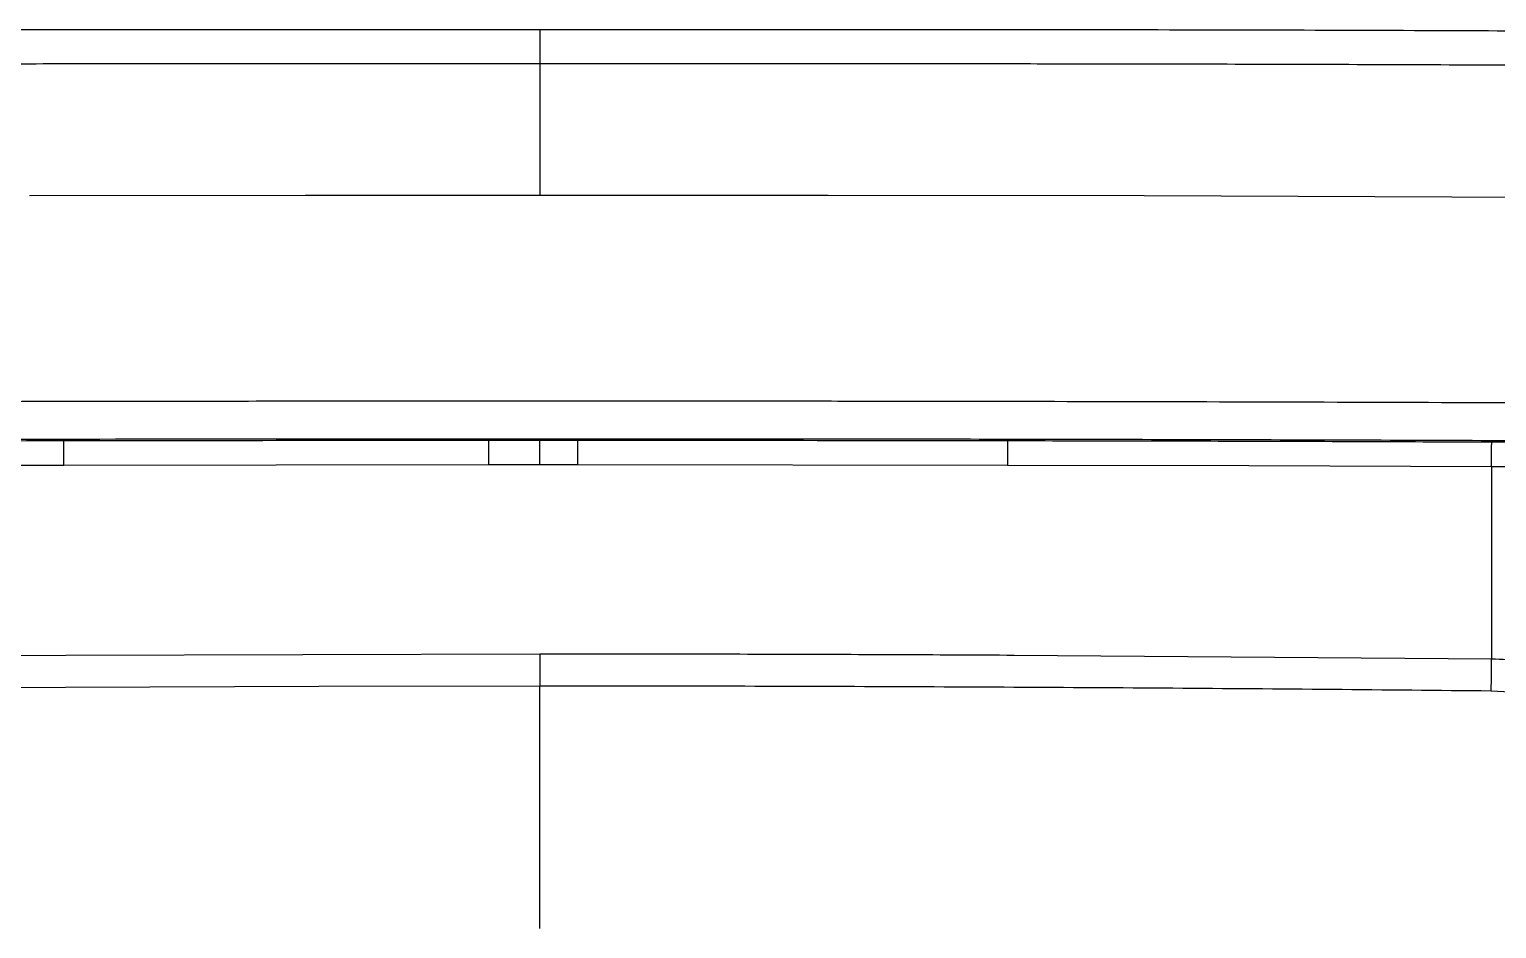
# Model space of a CAD drawing. Extents: x -51 to 27, y -13 to 136.
# Drawn here: x -14.6 to -6.21, y 78.57 to 83.71 of the extents above; entities that cross this region are included whole.
import ezdxf

# ---------------------------------------------------------------- set-up
doc = ezdxf.new("R2010")
doc.units = 0
doc.header["$MEASUREMENT"] = 0
doc.layers.add('GEOMETRY', color=2, linetype='Continuous', lineweight=25)

# ---------------------------------------------------------------- blocks, each defined once
blk = doc.blocks.new('2026 MONTERREY-BLOOM')
at = {"layer": 'GEOMETRY'}
for p, q in [((5.0654, -0.0055), (5.0717, -0.0055)), ((-2.9187, -0.9487), (-1.341, -0.9479)), ((-1.341, -0.9479), (-0.6359, -0.9481)), ((-0.6359, -0.9481), (0, -0.9483)), ((0, -0.9483), (0.7983, -0.9481)), ((0.7983, -0.9481), (1.6495, -0.9479)), ((1.6495, -0.9479), (3.4572, -0.9495)), ((3.4572, -0.9495), (7.2942, -0.9654)), ((-2.7217, -2.4922), (-3.4021, -2.4935)), ((-0.2927, -2.49), (-2.7217, -2.4922)), ((0, -2.4899), (-0.2927, -2.49)), ((0.2176, -2.49), (0, -2.4899)), ((2.6742, -2.4921), (0.2176, -2.49)), ((4.0559, -2.4951), (2.6742, -2.4921)), ((5.4434, -2.4997), (4.0559, -2.4951)), ((5.4434, -2.4997), (5.4434, -3.5982)), ((-5.4433, -3.5982), (-2.7104, -3.5766)), ((-2.7104, -3.5766), (0, -3.5693)), ((2.7137, -3.5766), (5.4434, -3.5982)), ((-5.4415, -3.7808), (-2.7121, -3.7594)), ((-2.7121, -3.7594), (-1.264, -3.7537)), ((-1.264, -3.7537), (0, -3.7521)), ((0, -5.1408), (0, -3.7521)), ((5.4415, -3.7808), (5.7331, -3.7975))]:
    blk.add_line(p, q, dxfattribs=at)
at = {"layer": 'GEOMETRY', "flags": 128}
for points in [[(-1.3761, 0.0004), (-1.0102, 0.0003), (-0.6505, 0.0002)], [(-0.6505, 0.0002), (-0.3237, 0.0001), (0, 0)], [(0, 0), (0.3237, 0.0001), (0.6505, 0.0002)], [(0.6505, 0.0002), (1.0103, 0.0003), (1.3762, 0.0004)], [(-0.2927, -2.3484), (-0.1464, -2.3484), (-0.0001, -2.3484)], [(-0.0001, -2.3484), (0.1087, -2.3484), (0.2176, -2.3484)]]:
    blk.add_lwpolyline(points, dxfattribs=at)
at = {"layer": 'GEOMETRY'}
for points, knots in [([(-3.0143, -0.0005), (-2.8738, -0.0003), (-2.5918, 0), (-2.3098, 0.0002), (-2.1684, 0.0002)], [0, 0, 0, 0, 0.498405, 1, 1, 1, 1]), ([(-2.1684, 0.0002), (-2.0357, 0.0003), (-1.7716, 0.0004), (-1.5075, 0.0004), (-1.3761, 0.0004)], [0, 0, 0, 0, 0.502373, 1, 1, 1, 1]), ([(0, 0), (0, -0.0125), (0, -0.0366), (0, -0.0844), (0, -0.136), (0, -0.1763), (0, -0.1955)], [0, 0, 0, 0, 0.283046, 0.544685, 0.783987, 1, 1, 1, 1]), ([(1.3762, 0.0004), (1.5076, 0.0004), (1.7717, 0.0004), (2.0359, 0.0003), (2.1686, 0.0002)], [0, 0, 0, 0, 0.497627, 1, 1, 1, 1]), ([(2.1686, 0.0002), (2.31, 0.0002), (2.5919, 0), (2.8739, -0.0003), (3.0144, -0.0005)], [0, 0, 0, 0, 0.501595, 1, 1, 1, 1]), ([(3.0144, -0.0005), (3.362, -0.001), (4.0456, -0.0021), (4.7293, -0.0044), (5.0654, -0.0055)], [0, 0, 0, 0, 0.5083602, 1, 1, 1, 1]), ([(5.0717, -0.0055), (5.3413, -0.0066), (5.8806, -0.0087), (6.4198, -0.0118), (6.6894, -0.0133)], [0, 0, 0, 0, 0.500019, 1, 1, 1, 1]), ([(-25.2442, -0.6787), (-24.7515, -0.6528), (-23.7563, -0.6003), (-22.2506, -0.5338), (-20.723, -0.4743), (-19.1819, -0.4223), (-17.6356, -0.3772), (-16.1216, -0.3391), (-14.6473, -0.3073), (-13.2199, -0.281), (-11.8168, -0.2591), (-10.445, -0.2412), (-9.2327, -0.2283), (-8.1781, -0.219), (-7.2779, -0.2123), (-6.4059, -0.207), (-5.5646, -0.2028), (-4.7567, -0.1998), (-3.9848, -0.1976), (-3.27, -0.1962), (-2.6125, -0.1955), (-2.0124, -0.1951), (-1.4506, -0.1951), (-0.9293, -0.1952), (-0.4502, -0.1954), (-0.1451, -0.1955), (0, -0.1955)], [0, 0, 0, 0, 0.058612, 0.118404, 0.179052, 0.240227, 0.301598, 0.362835, 0.420154, 0.476783, 0.532447, 0.586869, 0.639771, 0.676475, 0.71216, 0.746728, 0.780075, 0.812102, 0.842706, 0.871788, 0.897022, 0.920814, 0.943085, 0.963759, 0.982756, 1, 1, 1, 1]), ([(0, -0.1955), (0.1386, -0.1955), (0.4293, -0.1954), (0.8851, -0.1952), (1.3799, -0.1951), (1.9118, -0.1951), (2.4792, -0.1954), (3.0803, -0.196), (3.7361, -0.1971), (4.4468, -0.1988), (5.2124, -0.2014), (6.0101, -0.2049), (6.8376, -0.2095), (7.7748, -0.2158), (8.8239, -0.2244), (9.9863, -0.2361), (11.1801, -0.2505), (12.4006, -0.2679), (13.6431, -0.2885), (14.9027, -0.3126), (16.3459, -0.3444), (17.9676, -0.3859), (19.76, -0.4405), (21.5412, -0.5046), (23.2981, -0.5788), (25.0088, -0.6636), (26.6671, -0.7596), (28.2722, -0.8731), (29.8389, -1.0067), (30.8688, -1.1228), (31.3787, -1.1803)], [0, 0, 0, 0, 0.013237, 0.027769, 0.043539, 0.060493, 0.078576, 0.097734, 0.117911, 0.141218, 0.16562, 0.191042, 0.217413, 0.244658, 0.280565, 0.317626, 0.355689, 0.394604, 0.434218, 0.47438, 0.51494, 0.572104, 0.629337, 0.686222, 0.742347, 0.797299, 0.849826, 0.901, 0.950997, 1, 1, 1, 1]), ([(0, -0.1955), (0, -0.2039), (0, -0.2207), (0, -0.2759), (0, -0.3509), (0, -0.4456), (0, -0.5564), (0, -0.6798), (0, -0.8119), (0, -0.9028), (0, -0.9483)], [0, 0, 0, 0, 0.125007, 0.250004, 0.375, 0.5, 0.625, 0.749996, 0.874993, 1, 1, 1, 1]), ([(-6.2692, -2.1371), (-6.0598, -2.1361), (-5.6271, -2.1339), (-4.9573, -2.1313), (-4.246, -2.129), (-3.494, -2.1271), (-2.7465, -2.1257), (-2.015, -2.1246), (-1.3615, -2.124), (-0.7533, -2.1236), (-0.1911, -2.1234), (0.3781, -2.1235), (0.9614, -2.1237), (1.5528, -2.1241), (2.1438, -2.1248), (2.9207, -2.1259), (3.8991, -2.128), (5.076, -2.1316), (6.2589, -2.1367), (7.4469, -2.144), (8.649, -2.1536), (9.9334, -2.1664), (11.2781, -2.1828), (12.67, -2.2033), (14.0339, -2.2272), (15.4083, -2.2551), (16.7825, -2.2875), (18.1683, -2.325), (19.5369, -2.3674), (20.8927, -2.4146), (21.7893, -2.4512), (22.2287, -2.4692)], [0, 0, 0, 0, 0.022045, 0.045545, 0.070499, 0.096908, 0.124698, 0.149183, 0.173899, 0.19348, 0.213203, 0.233069, 0.253396, 0.274589, 0.295324, 0.315599, 0.356366, 0.398307, 0.439469, 0.48087, 0.523351, 0.566002, 0.616064, 0.664904, 0.712523, 0.759637, 0.809602, 0.857201, 0.905556, 0.953713, 1, 1, 1, 1]), ([(-36.6427, -38.9849), (-36.6428, -38.748), (-36.6429, -38.2513), (-36.6431, -37.4958), (-36.643, -36.7174), (-36.6423, -35.9379), (-36.6409, -35.1552), (-36.6388, -34.37), (-36.6343, -33.1243), (-36.6247, -31.4274), (-36.6007, -28.7277), (-36.5557, -25.4875), (-36.48, -22.0033), (-36.3837, -18.8258), (-36.2694, -15.9518), (-36.1467, -13.5568), (-36.0218, -11.6425), (-35.9083, -10.2086), (-35.8038, -9.1111), (-35.7174, -8.3466), (-35.6715, -7.9173), (-35.5982, -7.4928), (-35.4908, -7.0801), (-35.3398, -6.6435), (-35.1358, -6.1898), (-34.8703, -5.7277), (-34.5603, -5.2943), (-34.2088, -4.8937), (-33.8193, -4.53), (-33.3956, -4.2066), (-32.942, -3.9269), (-32.4916, -3.7075), (-32.0535, -3.5411), (-31.634, -3.4198), (-31.1992, -3.3309), (-30.7502, -3.28), (-30.3002, -3.2288), (-29.6557, -3.1612), (-28.8172, -3.0818), (-27.5048, -2.9746), (-25.9207, -2.8687), (-23.9532, -2.7617), (-21.8759, -2.6679), (-19.6786, -2.5868), (-17.2507, -2.5139), (-14.59, -2.4519), (-11.7055, -2.4029), (-8.8195, -2.3695), (-5.9364, -2.3497), (-3.0548, -2.3416), (-0.5983, -2.3393), (1.4461, -2.34), (3.0915, -2.3423), (4.7536, -2.3465), (6.4156, -2.3534), (8.0545, -2.3645), (10.4077, -2.3864), (13.4813, -2.429), (16.9743, -2.5047), (20.1483, -2.6009), (23.0112, -2.7146), (25.3952, -2.8364), (27.3074, -2.9606), (28.7412, -3.0736), (29.84, -3.1777), (30.6063, -3.2639), (31.0378, -3.31), (31.4634, -3.3805), (31.8765, -3.4857), (32.3137, -3.6341), (32.7687, -3.8357), (33.2323, -4.0987), (33.6676, -4.4064), (34.0701, -4.7558), (34.436, -5.1433), (34.7616, -5.5651), (35.0437, -6.0171), (35.2785, -6.4922), (35.464, -6.9855), (35.6016, -7.491), (35.6829, -8.0099), (35.7387, -8.5338), (35.8146, -9.2299), (35.8967, -10.0974), (36.0051, -11.4079), (36.112, -12.9931), (36.2405, -15.3392), (36.3619, -18.1726), (36.4654, -21.4568), (36.5399, -24.7062), (36.5915, -27.9302), (36.6206, -30.8028), (36.6357, -33.3227), (36.6407, -34.9225), (36.6423, -35.9634), (36.6428, -36.4441), (36.643, -36.9237), (36.6431, -37.4023), (36.643, -37.8963), (36.6429, -38.4238), (36.6428, -38.792), (36.6428, -38.9849)], [0, 0, 0, 0, 0.005138, 0.010771, 0.016381, 0.022015, 0.027673, 0.03335, 0.039042, 0.054682, 0.070145, 0.097582, 0.124946, 0.145709, 0.16651, 0.187309, 0.197707, 0.208103, 0.218498, 0.221609, 0.224784, 0.227857, 0.230942, 0.234019, 0.237865, 0.24171, 0.245555, 0.249401, 0.253246, 0.257092, 0.260938, 0.264783, 0.267936, 0.271088, 0.274241, 0.277546, 0.280882, 0.284062, 0.291597, 0.299143, 0.312612, 0.326021, 0.341866, 0.357701, 0.373696, 0.394533, 0.415407, 0.436247, 0.457116, 0.477921, 0.498728, 0.51038, 0.52225, 0.534405, 0.54642, 0.558287, 0.569942, 0.597446, 0.624936, 0.645697, 0.666299, 0.687058, 0.697455, 0.707849, 0.718242, 0.721382, 0.724571, 0.72765, 0.730727, 0.733804, 0.737651, 0.741498, 0.745344, 0.74919, 0.753036, 0.756881, 0.760725, 0.76457, 0.768352, 0.772136, 0.775907, 0.779727, 0.783559, 0.79109, 0.798621, 0.812071, 0.825537, 0.849567, 0.873561, 0.896782, 0.920041, 0.943476, 0.95907, 0.97468, 0.978164, 0.981639, 0.985104, 0.988563, 0.992016, 0.995816, 1, 1, 1, 1]), ([(-2.7219, -2.3506), (-2.3171, -2.3501), (-1.5073, -2.3489), (-0.6975, -2.3486), (-0.2927, -2.3484)], [0, 0, 0, 0, 0.500002, 1, 1, 1, 1]), ([(-0.2927, -2.3485), (-0.2927, -2.3513), (-0.2927, -2.3571), (-0.2927, -2.3902), (-0.2927, -2.4369), (-0.2927, -2.4727), (-0.2927, -2.49)], [0, 0, 0, 0, 0.240805, 0.500001, 0.759197, 1, 1, 1, 1]), ([(0, -2.4899), (0, -2.4727), (0, -2.4369), (0, -2.3903), (-0.0001, -2.3571), (-0.0001, -2.3513), (-0.0001, -2.3486)], [0, 0, 0, 0, 0.2408167, 0.5000135, 0.7592028, 1, 1, 1, 1]), ([(0.2176, -2.3484), (0.6218, -2.3485), (1.4408, -2.3488), (2.2597, -2.35), (2.6745, -2.3506)], [0, 0, 0, 0, 0.493562, 1, 1, 1, 1]), ([(0.2176, -2.49), (0.2176, -2.4727), (0.2176, -2.4369), (0.2176, -2.3902), (0.2176, -2.357), (0.2176, -2.3512), (0.2176, -2.3484)], [0, 0, 0, 0, 0.240797, 0.499999, 0.759202, 1, 1, 1, 1]), ([(-5.4439, -2.3582), (-4.9902, -2.3565), (-4.0829, -2.3532), (-3.1756, -2.3515), (-2.7219, -2.3506)], [0, 0, 0, 0, 0.500005, 1, 1, 1, 1]), ([(-2.7217, -2.4922), (-2.7217, -2.4749), (-2.7218, -2.4391), (-2.7219, -2.3924), (-2.7219, -2.3592), (-2.7219, -2.3534), (-2.7219, -2.3507)], [0, 0, 0, 0, 0.240875, 0.50011, 0.759284, 1, 1, 1, 1]), ([(2.6745, -2.3506), (2.6745, -2.3533), (2.6745, -2.3591), (2.6744, -2.3923), (2.6743, -2.439), (2.6743, -2.4748), (2.6742, -2.4921)], [0, 0, 0, 0, 0.240696, 0.499862, 0.759104, 1, 1, 1, 1]), ([(2.6745, -2.3506), (3.1338, -2.3514), (4.057, -2.3531), (4.9801, -2.3565), (5.4439, -2.3582)], [0, 0, 0, 0, 0.497588, 1, 1, 1, 1]), ([(5.4434, -2.4997), (5.4434, -2.4818), (5.4435, -2.446), (5.4437, -2.4002), (5.4439, -2.3672), (5.4439, -2.3612), (5.4439, -2.3582)], [0, 0, 0, 0, 0.25, 0.5, 0.75, 1, 1, 1, 1]), ([(5.4439, -2.3582), (5.4693, -2.3583), (5.5128, -2.3585), (5.5627, -2.3588), (5.5881, -2.3589), (5.5962, -2.359), (5.5993, -2.359), (5.6065, -2.3591), (5.6311, -2.3592), (5.6795, -2.3596), (5.723, -2.3599), (5.7483, -2.3601)], [0, 0, 0, 0, 0.250027, 0.427851, 0.49187, 0.5, 0.507737, 0.522191, 0.571251, 0.749973, 1, 1, 1, 1]), ([(6.4367, -2.5115), (6.3277, -2.5095), (6.1099, -2.5057), (5.7775, -2.5018), (5.5547, -2.5004), (5.4434, -2.4997)], [0, 0, 0, 0, 0.333332, 0.666666, 1, 1, 1, 1]), ([(0, -3.5693), (0.4523, -3.5696), (1.3568, -3.5702), (2.2614, -3.5745), (2.7136, -3.5766)], [0, 0, 0, 0, 0.5, 1, 1, 1, 1]), ([(0, -3.5693), (0, -3.6023), (0, -3.6682), (0, -3.7241), (0, -3.7521)], [0, 0, 0, 0, 0.5, 1, 1, 1, 1]), ([(5.4415, -3.7808), (5.4418, -3.7529), (5.4424, -3.6972), (5.443, -3.6312), (5.4434, -3.5982)], [0, 0, 0, 0, 0.5, 1, 1, 1, 1]), ([(5.4434, -3.5982), (5.5611, -3.6032), (5.7975, -3.6131), (6.1473, -3.6718), (6.3705, -3.7369), (6.4823, -3.7695)], [0, 0, 0, 0, 0.331385, 0.665171, 1, 1, 1, 1]), ([(0, -3.7521), (0.2963, -3.7522), (0.8965, -3.7526), (1.8005, -3.7551), (2.7111, -3.7591), (3.6213, -3.7648), (4.5312, -3.7718), (5.1381, -3.7778), (5.4415, -3.7808)], [0, 0, 0, 0, 0.163344, 0.330909, 0.498393, 0.665375, 0.83272, 1, 1, 1, 1])]:
    blk.add_open_spline(points, degree=3, knots=knots, dxfattribs=at)

msp = doc.modelspace()

# ---------------------------------------------------------------- block references
msp.add_blockref('2026 MONTERREY-BLOOM', (-11.682, 83.7145))

doc.saveas('drawing.dxf')
